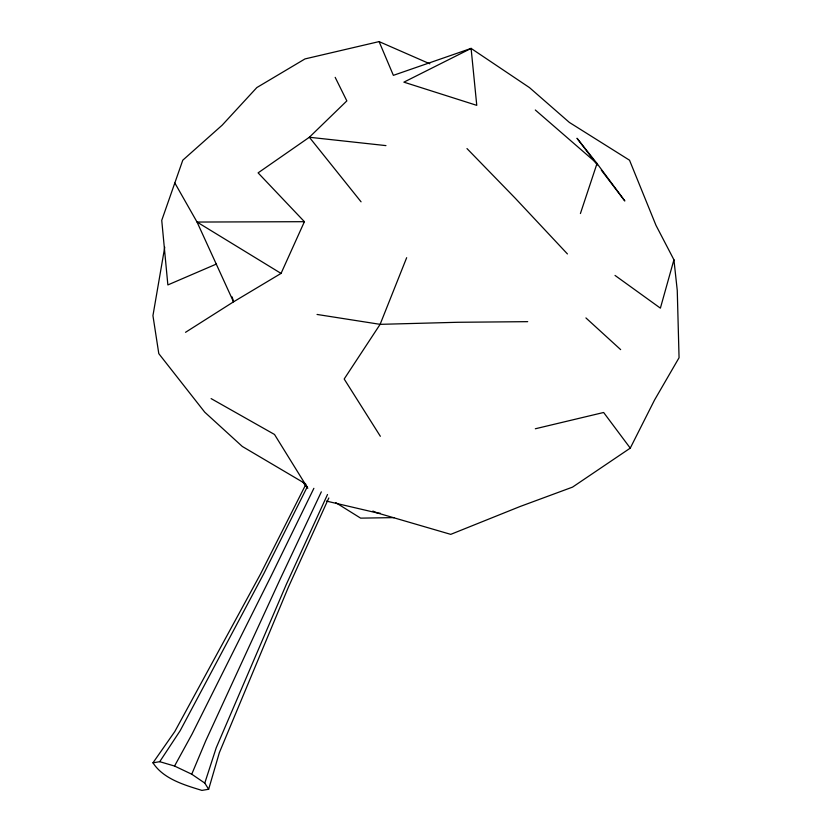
<?xml version="1.0" encoding="UTF-8"?>
<svg xmlns="http://www.w3.org/2000/svg" width="832" height="832" viewBox="0 0 832 832"><rect width="100%" height="100%" fill="white"/><g stroke="black" fill="none" stroke-linecap="round" stroke-linejoin="round"><path stroke-width="1.25" d="M164.736 247.187L152.942 315.65L158.798 353.642L204.766 412.204L242.31 446.462L305.365 483.704M216.486 264.014L167.866 284.929L161.741 220.355L182.78 160.202L222.175 125.174L256.828 87.568L305.001 58.916L379.09 41.6L393.37 75.348L471.099 48.412L529.485 87.61L569.369 122.429L629.522 160.212L655.99 225.358L673.93 259.792L660.39 308.142L615.025 275.434M305.916 484.245L260.51 574.049L174.803 731.546L152.974 762.819C163.426 778.97 184.33 784.992 201.906 790.4L208.655 789.266L219.336 752.7L288.35 587.267L328.817 497.973M208.655 789.266L204.776 783.078L216.237 747.75L286.416 584.178L327.506 494.51M580.414 213.543L597.022 163.498L577.002 138.258L597.386 164.986M406.661 257.691L380.12 324.345L344.178 379.007L380.349 436.29M204.776 783.078L191.745 774.207L205.816 740.657L279.895 579.738L321.329 491.847M185.526 332.311L233.522 301.839L281.05 273.416L304.408 221.686L258.097 172.869L309.348 137.259L346.84 100.901L335.182 77.355M313.882 488.311L271.294 575.65L192.046 734.115L174.543 766.043L159.734 761.686L152.974 762.819M307.486 486.429L263.89 573.477L180.201 730.642L159.734 761.686M326.435 501.093L377.655 513.053L450.736 534.362L520.042 506.522L572.53 487.126L630.261 448.126L654.545 400.015L679.058 357.729L677.258 290.378L673.93 259.792M535.319 428.771L603.637 412.485L630.261 448.126M394.191 517.608L360.63 518.138L335.712 502.611M527.696 321.662L457.61 322.286L380.12 324.345L317.054 314.454M304.408 221.686L197.038 222.05L174.886 183.061M380.234 513.219L377.655 513.053L372.85 511.066M385.954 145.61L309.348 137.259L361.067 201.822M379.09 41.6L429.822 63.804M174.543 766.043L191.745 774.207M211.11 398.601L274.508 434.47L307.83 488.29M281.05 273.416L197.038 222.05L233.522 301.839L232.17 296.941M535.309 110.001L597.022 163.498L624.832 200.97L601.307 170.123M585.926 317.928L620.651 349.617M466.981 148.564L515.174 198.151L567.424 253.937M303.191 482.352L306.062 486.574M471.099 48.412L403.894 82.16L476.767 105.352L471.099 48.412"/></g></svg>
